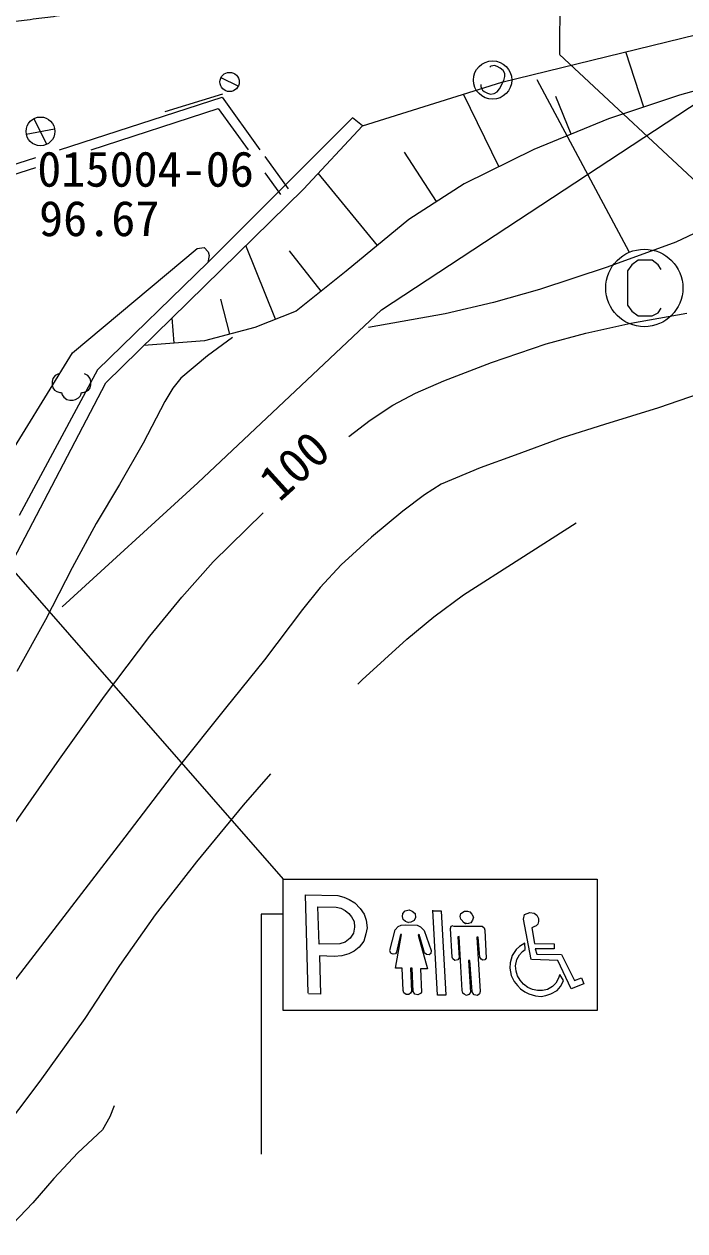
# Model space of a CAD drawing. Units: millimetres, scale not verified. Extents: x 40000 to 680000, y 20000 to 380000.
# Drawn here: x 502970 to 537200, y 234656 to 297210 of the extents above; entities that cross this region are included whole.
import ezdxf
from ezdxf.enums import TextEntityAlignment as Align

# ---------------------------------------------------------------- set-up
doc = ezdxf.new("R2010")
doc.units = ezdxf.units.MM
doc.header["$LTSCALE"] = 1000
doc.linetypes.add('CHAIN', pattern=[18.5, 12, -1.5, 3.5, -1.5])
for name, color, linetype, lineweight in [('M-BGD', 7, 'Continuous', 25), ('M-BMK', 2, 'CHAIN', 13), ('M-STR-STRC', 7, 'Continuous', 25)]:
    doc.layers.add(name, color=color, linetype=linetype, lineweight=lineweight)
doc.styles.add('ＭＳ ゴシック', font='')
doc.styles.get('ＭＳ ゴシック').set_extended_font_data('MS Gothic')

msp = doc.modelspace()

# ---------------------------------------------------------------- linework, layer by layer
at = {"layer": 'M-BGD'}
for p, q in [((527724, 294200), (539967, 297198)), ((535082, 292911), (534139, 295771)), ((541834, 294906), (536925, 293524)), ((514059, 293990), (513169, 294434)), ((520494, 291934), (527724, 294200)), ((529529, 294345), (534290, 285431)), ((504808, 290700), (513221, 293419)), ((510273, 292678), (513261, 293597)), ((513221, 293419), (515188, 290700)), ((521489, 282394), (538902, 293854)), ((527563, 289822), (525734, 293576)), ((531303, 291503), (530508, 293452)), ((536925, 293524), (533238, 292299)), ((506439, 290700), (513030, 292830)), ((513030, 292830), (514570, 290700)), ((504147, 290980), (503480, 292314)), ((519978, 292360), (512493, 284845)), ((520494, 291934), (519978, 292360)), ((533238, 292299), (529368, 290708)), ((503080, 291512), (504547, 291782)), ((517441, 288654), (520494, 291934)), ((517441, 288654), (520494, 291934)), ((502229, 289867), (503573, 290301)), ((515440, 290352), (516652, 288676)), ((524330, 288010), (522684, 290570)), ((529368, 290708), (525758, 288935)), ((502331, 289372), (503573, 289774)), ((515440, 289498), (516248, 288381)), ((521279, 285741), (518210, 289480)), ((507198, 278614), (517441, 288654)), ((525758, 288935), (522902, 287084)), ((522902, 287084), (519656, 284398)), ((538682, 286825), (536737, 285911)), ((536737, 285911), (533169, 284620)), ((505473, 280168), (511928, 285581)), ((511928, 285581), (512304, 285631)), ((512304, 285631), (512505, 285406)), ((512505, 285406), (512550, 285215)), ((515994, 281908), (514461, 285733)), ((518357, 283369), (516709, 285463)), ((512493, 284845), (506776, 279283)), ((512550, 285215), (512493, 284845)), ((533169, 284620), (529662, 283462)), ((534460, 284738), (534220, 284416)), ((534780, 284978), (534460, 284738)), ((535500, 284978), (534780, 284978)), ((535820, 284738), (535500, 284978)), ((535980, 284497), (535820, 284738)), ((519656, 284398), (517059, 282339)), ((534220, 284416), (534220, 282650)), ((529662, 283462), (527282, 282784)), ((513618, 281139), (513154, 282946)), ((527282, 282784), (524789, 282195)), ((511977, 273433), (521489, 282394)), ((517059, 282339), (514929, 281478)), ((524789, 282195), (520817, 281485)), ((534220, 282650), (534460, 282329)), ((534407, 281715), (537300, 282222)), ((534460, 282329), (534780, 282088)), ((535500, 282088), (535820, 282248)), ((535820, 282248), (535980, 282489)), ((510741, 280677), (510638, 281986)), ((532065, 281193), (534407, 281715)), ((534780, 282088), (535500, 282088)), ((514929, 281478), (512306, 280800)), ((513761, 280957), (512473, 280010)), ((530022, 280634), (532065, 281193)), ((512306, 280800), (509176, 280553)), ((527184, 279666), (530022, 280634)), ((500261, 271710), (505473, 280168)), ((512473, 280010), (511096, 278864)), ((524717, 278723), (527184, 279666)), ((506776, 279283), (502715, 271737)), ((504585, 279001), (504465, 278841)), ((504745, 279082), (504585, 279001)), ((506265, 279001), (506105, 279082)), ((506385, 278841), (506265, 279001)), ((502417, 269461), (507198, 278614)), ((504465, 278841), (504425, 278680)), ((504425, 278680), (504425, 278520)), ((504425, 278520), (504465, 278359)), ((506425, 278680), (506385, 278841)), ((506385, 278359), (506425, 278520)), ((506425, 278520), (506425, 278680)), ((511096, 278864), (510673, 278345)), ((523250, 278079), (524717, 278723)), ((504465, 278359), (504545, 278239)), ((504545, 278239), (504665, 278158)), ((504665, 278158), (504825, 278118)), ((504825, 278118), (504905, 278118)), ((504905, 278118), (504945, 277998)), ((504945, 277998), (505025, 277877)), ((505025, 277877), (505185, 277757)), ((505185, 277757), (505345, 277717)), ((505505, 277717), (505625, 277757)), ((505625, 277757), (505785, 277837)), ((505785, 277837), (505865, 277917)), ((505865, 277917), (505905, 277998)), ((505905, 277998), (505945, 278118)), ((505945, 278118), (506025, 278118)), ((506025, 278118), (506185, 278158)), ((506185, 278158), (506305, 278239)), ((506305, 278239), (506385, 278359)), ((510673, 278345), (510265, 277653)), ((522066, 277451), (523250, 278079)), ((538489, 278229), (535841, 277316)), ((505345, 277717), (505505, 277717)), ((510265, 277653), (509139, 275480)), ((520899, 276686), (522066, 277451)), ((535841, 277316), (533030, 276455)), ((519786, 275835), (520899, 276686)), ((533030, 276455), (530842, 275758)), ((509139, 275480), (507907, 273340)), ((530842, 275758), (528402, 274866)), ((528402, 274866), (526597, 274218)), ((526597, 274218), (524574, 273361)), ((504937, 266996), (511977, 273433)), ((524574, 273361), (523703, 272816)), ((507907, 273340), (506704, 271316)), ((523703, 272816), (522587, 271962)), ((512765, 269335), (515353, 271884)), ((522587, 271962), (520973, 270624)), ((506704, 271316), (505466, 269022)), ((525729, 267620), (531572, 271366)), ((520973, 270624), (519393, 269178)), ((505466, 269022), (504078, 266327)), ((511135, 267509), (512765, 269335)), ((519393, 269178), (518303, 268002)), ((518303, 268002), (517389, 266861)), ((509485, 265492), (511135, 267509)), ((524190, 266480), (525729, 267620)), ((517389, 266861), (515420, 264260)), ((522803, 265331), (524190, 266480)), ((504078, 266327), (502585, 263660)), ((507130, 262366), (509485, 265492)), ((520484, 263216), (522803, 265331)), ((515420, 264260), (513394, 261752)), ((520252, 262989), (520484, 263216)), ((504806, 259099), (507130, 262366)), ((513394, 261752), (510859, 258574)), ((499209, 251117), (504806, 259099)), ((510859, 258574), (508191, 255062)), ((514340, 256726), (515755, 258340)), ((511914, 253791), (514340, 256726)), ((508191, 255062), (502444, 247575)), ((509776, 251046), (511914, 253791)), ((507929, 248415), (509776, 251046)), ((506133, 245672), (507929, 248415)), ((503800, 242410), (506133, 245672)), ((501428, 239271), (503800, 242410)), ((507637, 241133), (507414, 240566)), ((507414, 240566), (507028, 239898)), ((507028, 239898), (505743, 238694)), ((505743, 238694), (504507, 237376)), ((504507, 237376), (503428, 236106)), ((503428, 236106), (502044, 234656))]:
    msp.add_line(p, q, dxfattribs=at)
msp.add_lwpolyline([(526633, 294081), (526627, 293978), (526658, 293884), (526719, 293793), (526808, 293715), (526983, 293628), (527135, 293585), (527327, 293612), (527475, 293695), (527600, 293856), (527818, 294295), (527876, 294501), (527865, 294646), (527782, 294805), (527639, 294921), (527469, 295006), (527332, 295057), (527245, 295050), (527153, 295023), (527095, 294974)], dxfattribs=at)
for centre, radius in [((527239, 294310), 995), ((513614, 294212), 498), ((503815, 291649), 746)]:
    msp.add_circle(centre, radius, dxfattribs=at)
msp.add_ellipse((535100, 283533), major_axis=(0, 2007), ratio=0.996046, dxfattribs=at)
at = {"layer": 'M-BMK'}
msp.add_ellipse((459726, 646023), major_axis=(0, 351298), ratio=0.996046, start_param=3.154278, end_param=3.377638, dxfattribs=at)
at = {"layer": 'M-STR-STRC'}
for p, q in [((530723, 299142), (530699, 295651)), ((530699, 295642), (545191, 282106)), ((484285, 289589), (516385, 252890)), ((516385, 246071), (516385, 252890)), ((516385, 252890), (532663, 252890)), ((532663, 252890), (532663, 246071)), ((517677, 246973), (517541, 252075)), ((517541, 252075), (519227, 252038)), ((519227, 252038), (519534, 251951)), ((519534, 251951), (519817, 251840)), ((519817, 251840), (520100, 251667)), ((520100, 251667), (520383, 251371)), ((516385, 251074), (515247, 251074)), ((515247, 251074), (515247, 238627)), ((518255, 249518), (518193, 251457)), ((518193, 251457), (519128, 251432)), ((519128, 251432), (519375, 251383)), ((519375, 251383), (519596, 251259)), ((519596, 251259), (519793, 251111)), ((519793, 251111), (519928, 250938)), ((519928, 250938), (520064, 250691)), ((520383, 251371), (520580, 251074)), ((520580, 251074), (520691, 250765)), ((522574, 250951), (522586, 251111)), ((522611, 250790), (522574, 250951)), ((522586, 251111), (522709, 251247)), ((522709, 251247), (522918, 251297)), ((522918, 251297), (523078, 251235)), ((523078, 251235), (523226, 251099)), ((523238, 250901), (523177, 250741)), ((523226, 251099), (523238, 250901)), ((524382, 246874), (524149, 251272)), ((524161, 251247), (524579, 251247)), ((524579, 251247), (524813, 246874)), ((525564, 250951), (525600, 251111)), ((525600, 250815), (525564, 250951)), ((525600, 251111), (525785, 251222)), ((525785, 251222), (525933, 251235)), ((525933, 251235), (526068, 251198)), ((526068, 251198), (526166, 251074)), ((526166, 251074), (526253, 250914)), ((526253, 250914), (526203, 250765)), ((528836, 250815), (528898, 251049)), ((528898, 251049), (529169, 251161)), ((529169, 251161), (529390, 251124)), ((529390, 251124), (529525, 251025)), ((529525, 251025), (529624, 250852)), ((529624, 250852), (529624, 250691)), ((520088, 250407), (520027, 250086)), ((520064, 250691), (520088, 250407)), ((520740, 250358), (520679, 250049)), ((520691, 250765), (520740, 250358)), ((521909, 249184), (522192, 250259)), ((522192, 250259), (522340, 250432)), ((522340, 250432), (522500, 250506)), ((522500, 250506), (522734, 250518)), ((522721, 250691), (522611, 250790)), ((522894, 250629), (522721, 250691)), ((522734, 250518), (523324, 250506)), ((523004, 250654), (522881, 250642)), ((523177, 250741), (523004, 250654)), ((523324, 250506), (523509, 250419)), ((523509, 250419), (523693, 250234)), ((523693, 250234), (524050, 249184)), ((525059, 250333), (525096, 250444)), ((525145, 248838), (525059, 250333)), ((525096, 250444), (525194, 250481)), ((525219, 250457), (526696, 250457)), ((525760, 250629), (525600, 250815)), ((525834, 250580), (525711, 250654)), ((525883, 250592), (525760, 250629)), ((525994, 250592), (525834, 250580)), ((526105, 250629), (525994, 250592)), ((526203, 250765), (526105, 250629)), ((526696, 250457), (526806, 250370)), ((526806, 250370), (526831, 250247)), ((526831, 250247), (526905, 248789)), ((529230, 248727), (528836, 250815)), ((529378, 250419), (529279, 250370)), ((529279, 250370), (529415, 249555)), ((529501, 250469), (529378, 250419)), ((529587, 250555), (529501, 250469)), ((529624, 250691), (529587, 250555)), ((519608, 249617), (519325, 249530)), ((519867, 249827), (519608, 249617)), ((520027, 250086), (519867, 249827)), ((520568, 249678), (520322, 249369)), ((520679, 250049), (520568, 249678)), ((522204, 248270), (522524, 250024)), ((522463, 250012), (522266, 249098)), ((522524, 250024), (522463, 250012)), ((523435, 250012), (523386, 249987)), ((523386, 249987), (523866, 248233)), ((523706, 249061), (523435, 250012)), ((525514, 249913), (525440, 249901)), ((525440, 249901), (525502, 248814)), ((525662, 247121), (525514, 249913)), ((526499, 249876), (526425, 249876)), ((526425, 249876), (526597, 247072)), ((526572, 248851), (526499, 249876)), ((519325, 249530), (518279, 249518)), ((519793, 249024), (519424, 248912)), ((520076, 249147), (519793, 249024)), ((520322, 249369), (520076, 249147)), ((521946, 249110), (521921, 249159)), ((521983, 249036), (521946, 249110)), ((522081, 248999), (521983, 249036)), ((522204, 249011), (522081, 248999)), ((522266, 249098), (522204, 249011)), ((523816, 248974), (523706, 249061)), ((523952, 248962), (523816, 248974)), ((524038, 249036), (523952, 248962)), ((524050, 249184), (524038, 249036)), ((528455, 249234), (528246, 248925)), ((528640, 249394), (528455, 249234)), ((528910, 249567), (528640, 249394)), ((528640, 248962), (528787, 249135)), ((528787, 249135), (528935, 249234)), ((528935, 249234), (528910, 249567)), ((529415, 249555), (530436, 249530)), ((530424, 249271), (529452, 249283)), ((529452, 249283), (529525, 248999)), ((529525, 248999), (530805, 248987)), ((530436, 249530), (530424, 249271)), ((530805, 248987), (531482, 247640)), ((519030, 248875), (518279, 248912)), ((518279, 248912), (518316, 246924)), ((519424, 248912), (519030, 248875)), ((525182, 248752), (525145, 248838)), ((525281, 248678), (525182, 248752)), ((525440, 248702), (525281, 248678)), ((525502, 248814), (525440, 248702)), ((526068, 248678), (525994, 248665)), ((525994, 248665), (526093, 247010)), ((526179, 247059), (526068, 248678)), ((526646, 248739), (526572, 248851)), ((526732, 248690), (526646, 248739)), ((526843, 248702), (526732, 248690)), ((526905, 248789), (526843, 248702)), ((528147, 248542), (528135, 248282)), ((528246, 248925), (528147, 248542)), ((528418, 248394), (528492, 248715)), ((528467, 248122), (528418, 248394)), ((528492, 248715), (528640, 248962)), ((530621, 248678), (529279, 248715)), ((531310, 247208), (530621, 248678)), ((522561, 248270), (522204, 248270)), ((522598, 247121), (522561, 248270)), ((523066, 248270), (522980, 248270)), ((522980, 248270), (523041, 247072)), ((523127, 247059), (523066, 248270)), ((523866, 248233), (523509, 248245)), ((523509, 248245), (523558, 247035)), ((528135, 248282), (528197, 247887)), ((528197, 247887), (528357, 247591)), ((528529, 247875), (528467, 248122)), ((528664, 247652), (528529, 247875)), ((530633, 247727), (530510, 247504)), ((530719, 247949), (530633, 247727)), ((530916, 247628), (530731, 247949)), ((531482, 247640), (531851, 247776)), ((531851, 247776), (531974, 247455)), ((522647, 246998), (522598, 247121)), ((525699, 246973), (525662, 247121)), ((528357, 247591), (528529, 247381)), ((528529, 247381), (528689, 247208)), ((528836, 247442), (528664, 247652)), ((528689, 247208), (528910, 247047)), ((529070, 247269), (528836, 247442)), ((529304, 247171), (529070, 247269)), ((529562, 247109), (529304, 247171)), ((529833, 247121), (529562, 247109)), ((530079, 247171), (529833, 247121)), ((530350, 247331), (530079, 247171)), ((530264, 246936), (530584, 247121)), ((530510, 247504), (530350, 247331)), ((530584, 247121), (530756, 247319)), ((530756, 247319), (530854, 247517)), ((530854, 247517), (530916, 247628)), ((531974, 247455), (531310, 247208)), ((518316, 246924), (517701, 246948)), ((522770, 246911), (522647, 246998)), ((522894, 246911), (522770, 246911)), ((522992, 246973), (522894, 246911)), ((523041, 247072), (522992, 246973)), ((523213, 246924), (523127, 247059)), ((523373, 246899), (523213, 246924)), ((523496, 246961), (523373, 246899)), ((523558, 247035), (523496, 246961)), ((524813, 246874), (524382, 246874)), ((525760, 246924), (525699, 246973)), ((525896, 246862), (525760, 246924)), ((526006, 246911), (525896, 246862)), ((526093, 247010), (526006, 246911)), ((526216, 246973), (526179, 247059)), ((526277, 246886), (526216, 246973)), ((526449, 246862), (526277, 246886)), ((526560, 246936), (526449, 246862)), ((526597, 247072), (526560, 246936)), ((528910, 247047), (529119, 246936)), ((529119, 246936), (529464, 246837)), ((529464, 246837), (529759, 246812)), ((529759, 246812), (529993, 246849)), ((529993, 246849), (530264, 246936)), ((532663, 246071), (516385, 246071))]:
    msp.add_line(p, q, dxfattribs=at)

# ---------------------------------------------------------------- texts
at = {"layer": 'M-BGD', "style": 'ＭＳ ゴシック'}
for s, p in [('015004-06', (503650, 288233)), ('96.67', (503743, 285670))]:
    msp.add_text(s, height=1833, dxfattribs=at).set_placement(p, align=Align.BOTTOM_LEFT)
msp.add_text('100', height=1833, rotation=42.2, dxfattribs=at).set_placement((516562, 271989), align=Align.BOTTOM_LEFT)

doc.saveas('drawing.dxf')
